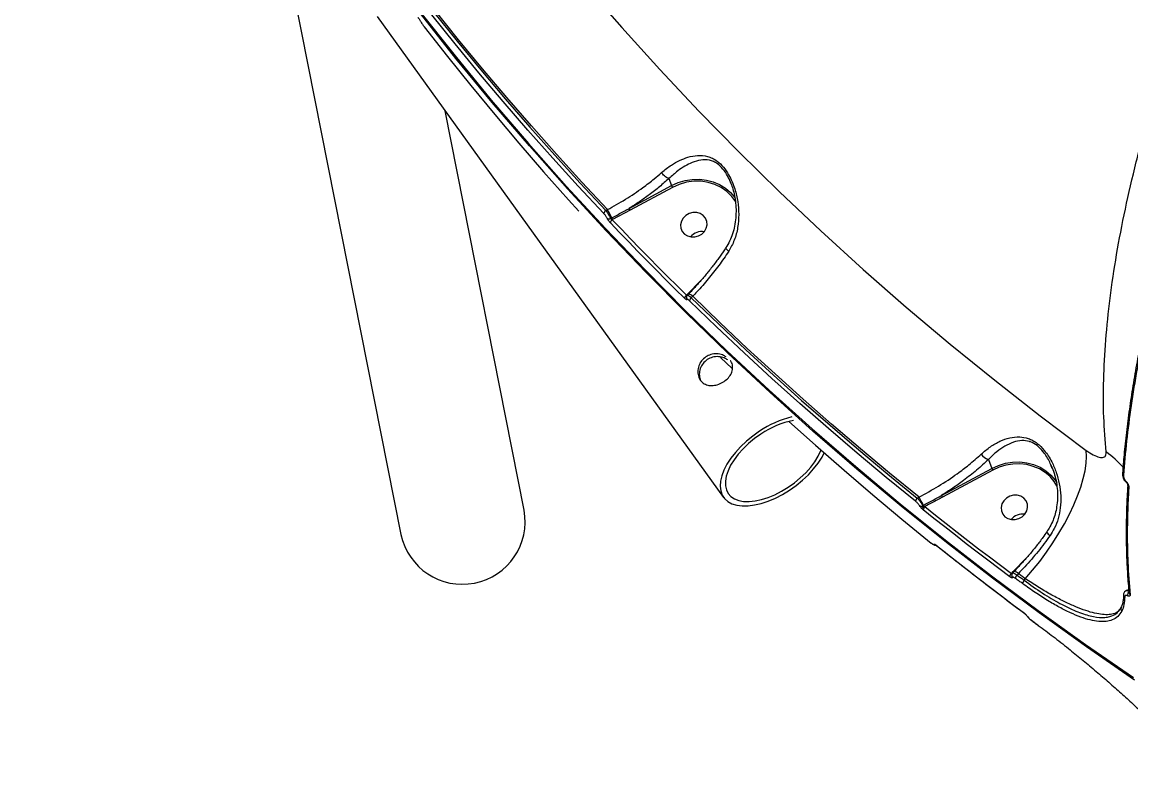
# Model space of a CAD drawing. Header units: millimetres. Extents: x -9609 to 9022, y -7175 to 8108.
# Drawn here: x -4749.7 to -4378.7, y 3383.1 to 3631 of the extents above; entities that cross this region are included whole.
import ezdxf

# ---------------------------------------------------------------- set-up
doc = ezdxf.new("R2010")
doc.units = ezdxf.units.MM
for name, color, linetype in [('DIKOM_ОБЪЕКТ', 7, 'Continuous'), ('DIKOM_РАЗМЕР_ЗОНА', 7, 'Continuous'), ('DIKOM_РАЗМЕР_ОБЪЕКТА', 7, 'Continuous')]:
    doc.layers.add(name, color=color, linetype=linetype)
doc.styles.add('style1', font='arial.ttf', dxfattribs={"width": 0.8})
doc.dimstyles.new('1-50', dxfattribs={"dimtxt": 300, "dimasz": 200, "dimexe": 100, "dimexo": 0, "dimgap": 100, "dimtad": 1, "dimtxsty": 'style1', "dimcen": 200, "dimclrd": 7, "dimclre": 7, "dimclrt": 7, "dimadec": 1, "dimazin": 2, "dimtfac": 1, "dimtmove": 0, "dimatfit": 2, "dimfxl": 0, "dimlwd": 25, "dimlwe": 18, "dimarcsym": 0})

# ---------------------------------------------------------------- blocks, each defined once
blk = doc.blocks.new('*D10')
at = {"layer": 'Defpoints', "color": 0, "transparency": 16777216}
for p in [(-405.54, 6589.16), (-8044.66, -3492.79), (424.09, -3492.79)]:
    blk.add_point(p, dxfattribs=at)
at = {"layer": 'DIKOM_РАЗМЕР_ОБЪЕКТА', "color": 7, "lineweight": 18, "transparency": 16777216}
for p, q in [((-405.54, 6589.16), (-8144.66, 6589.16)), ((424.09, -3492.79), (-8144.66, -3492.79))]:
    blk.add_line(p, q, dxfattribs=at)
at = {"layer": 'DIKOM_РАЗМЕР_ОБЪЕКТА', "color": 7, "lineweight": 25, "transparency": 16777216}
blk.add_line((-8044.66, 6389.16), (-8044.66, -3292.79), dxfattribs=at)
at = {"layer": 'DIKOM_РАЗМЕР_ОБЪЕКТА', "color": 7, "transparency": 16777216}
for points in [[(-8077.99, 6389.16), (-8011.32, 6389.16), (-8044.66, 6589.16)], [(-8077.99, -3292.79), (-8011.32, -3292.79), (-8044.66, -3492.79)]]:
    blk.add_solid(points, dxfattribs=at)
at = {"layer": 'DIKOM_РАЗМЕР_ОБЪЕКТА', "color": 7, "transparency": 16777216, "insert": (-8297.83, 1541.5), "char_height": 300, "attachment_point": 5, "rotation": 90, "style": 'style1'}
blk.add_mtext('10100', dxfattribs=at)
blk = doc.blocks.new('*D13')
at = {"layer": 'Defpoints', "color": 0, "transparency": 16777216}
for p in [(-4933.28, 8107.63), (-9158.98, -4977.79), (-1652.91, -4977.79)]:
    blk.add_point(p, dxfattribs=at)
at = {"layer": 'DIKOM_РАЗМЕР_ЗОНА', "color": 7, "lineweight": 18, "transparency": 16777216}
for p, q in [((-4933.28, 8107.63), (-9258.98, 8107.63)), ((-1652.91, -4977.79), (-9258.98, -4977.79))]:
    blk.add_line(p, q, dxfattribs=at)
at = {"layer": 'DIKOM_РАЗМЕР_ЗОНА', "color": 7, "lineweight": 25, "transparency": 16777216}
blk.add_line((-9158.98, 7907.63), (-9158.98, -4777.79), dxfattribs=at)
at = {"layer": 'DIKOM_РАЗМЕР_ЗОНА', "color": 7, "transparency": 16777216}
for points in [[(-9192.32, 7907.63), (-9125.65, 7907.63), (-9158.98, 8107.63)], [(-9192.32, -4777.79), (-9125.65, -4777.79), (-9158.98, -4977.79)]]:
    blk.add_solid(points, dxfattribs=at)
at = {"layer": 'DIKOM_РАЗМЕР_ЗОНА', "color": 7, "transparency": 16777216, "insert": (-9412.26, 1541.5), "char_height": 300, "attachment_point": 5, "rotation": 90, "style": 'style1'}
blk.add_mtext('13100', dxfattribs=at)

msp = doc.modelspace()

# ---------------------------------------------------------------- linework, layer by layer
at = {"layer": 'DIKOM_ОБЪЕКТ', "color": 7, "linetype": 'Continuous', "lineweight": 15}
for p, q in [((-4665.756, 3675.975), (-4622.945, 3459.536)), ((-4630.917, 3632.933), (-4515.001, 3471.96)), ((-4581.743, 3467.685), (-4608.184, 3601.364)), ((-4546.572, 3568.662), (-4532.398, 3576.312)), ((-4533.293, 3578.69), (-4532.398, 3576.312)), ((-4532.095, 3575.717), (-4546.269, 3568.067)), ((-4554.442, 3567.96), (-4553.849, 3568.28)), ((-4552.771, 3565.311), (-4552.412, 3565.505)), ((-4552.124, 3564.95), (-4552.244, 3564.885)), ((-4546.269, 3568.067), (-4552.124, 3564.95)), ((-4527.059, 3539.961), (-4522.623, 3544.553)), ((-4522.623, 3544.553), (-4522.26, 3544.925)), ((-4527.409, 3539.604), (-4527.059, 3539.961)), ((-4526.739, 3539.98), (-4527.141, 3539.569)), ((-4526.739, 3539.98), (-4526.728, 3539.99)), ((-4525.337, 3539.256), (-4525.79, 3538.792)), ((-4516.006, 3518.809), (-4512.149, 3515.108)), ((-4426.374, 3484.653), (-4425.246, 3481.654)), ((-4442.095, 3472.561), (-4425.246, 3481.654)), ((-4424.943, 3481.06), (-4441.791, 3471.966)), ((-4405.033, 3481.612), (-4405.512, 3482.825)), ((-4379.785, 3475.822), (-4379.787, 3475.801)), ((-4450.202, 3471.73), (-4449.588, 3472.062)), ((-4448.353, 3469.178), (-4448.151, 3469.287)), ((-4406.776, 3460.404), (-4406.781, 3460.394)), ((-4418.086, 3447.124), (-4413.66, 3451.705)), ((-4413.66, 3451.705), (-4413.432, 3451.938)), ((-4418.696, 3446.5), (-4418.086, 3447.124)), ((-4417.766, 3447.142), (-4418.287, 3446.61)), ((-4417.766, 3447.142), (-4417.754, 3447.153)), ((-4416.364, 3446.418), (-4416.816, 3445.956)), ((-4414.435, 3444.196), (-4414.035, 3444.697)), ((-4381.153, 3439.407), (-4381.155, 3439.356)), ((-4379.307, 3439.951), (-4379.307, 3439.95)), ((-4381.864, 3435.455), (-4382.034, 3435.056)), ((-4382.664, 3434.137), (-4382.577, 3434.253)), ((-4412.02, 3430.817), (-4409.636, 3429.056))]:
    msp.add_line(p, q, dxfattribs=at)
at = {"layer": 'DIKOM_ОБЪЕКТ', "color": 7, "linetype": 'Continuous', "lineweight": 15, "flags": 128}
for points in [[(-4555.058, 3566.941), (-4563.659, 3576.167), (-4572.137, 3585.492), (-4580.492, 3594.912), (-4588.724, 3604.428), (-4596.83, 3614.038), (-4604.81, 3623.741), (-4612.662, 3633.536), (-4620.385, 3643.421)], [(-4619.716, 3644.376), (-4611.999, 3634.5), (-4604.153, 3624.713), (-4596.179, 3615.018), (-4588.081, 3605.416), (-4579.856, 3595.908), (-4571.507, 3586.495), (-4563.035, 3577.178), (-4554.442, 3567.96)], [(-4553.849, 3568.28), (-4562.461, 3577.516), (-4570.951, 3586.85), (-4579.316, 3596.281), (-4587.558, 3605.808), (-4595.673, 3615.43), (-4603.662, 3625.145), (-4611.522, 3634.951), (-4619.254, 3644.849)], [(-4561.488, 3643.52), (-4549.024, 3629.212), (-4536.269, 3615.129), (-4523.227, 3601.278), (-4509.902, 3587.661), (-4496.3, 3574.284), (-4482.422, 3561.15), (-4468.275, 3548.264), (-4453.863, 3535.63), (-4439.191, 3523.252), (-4424.262, 3511.134), (-4409.083, 3499.28), (-4393.656, 3487.693)], [(-4616.696, 3634.716), (-4604.849, 3619.732), (-4592.707, 3604.96), (-4580.273, 3590.403), (-4567.551, 3576.067), (-4554.544, 3561.955), (-4541.256, 3548.072), (-4527.693, 3534.422), (-4513.856, 3521.009), (-4499.752, 3507.837), (-4485.384, 3494.911), (-4470.757, 3482.234), (-4455.874, 3469.81), (-4440.74, 3457.642), (-4425.36, 3445.735), (-4409.739, 3434.092), (-4393.882, 3422.716), (-4377.793, 3411.611)], [(-4377.484, 3410.79), (-4393.573, 3421.895), (-4409.431, 3433.271), (-4425.051, 3444.914), (-4440.431, 3456.821), (-4455.565, 3468.988), (-4470.448, 3481.413), (-4485.075, 3494.09), (-4499.443, 3507.016), (-4513.548, 3520.188), (-4527.384, 3533.601), (-4540.947, 3547.251), (-4554.235, 3561.134), (-4567.242, 3575.246), (-4579.964, 3589.582), (-4592.398, 3604.139), (-4604.54, 3618.911), (-4616.387, 3633.895)], [(-4615.135, 3629.462), (-4607.412, 3619.577), (-4599.559, 3609.782), (-4591.58, 3600.079), (-4583.473, 3590.469), (-4575.242, 3580.953), (-4566.887, 3571.532), (-4563.476, 3567.753)], [(-4532.398, 3576.312), (-4530.184, 3577.309), (-4527.857, 3578.005), (-4525.468, 3578.384), (-4523.07, 3578.438), (-4520.713, 3578.166), (-4518.45, 3577.573), (-4516.329, 3576.674), (-4514.397, 3575.486), (-4512.695, 3574.037), (-4511.259, 3572.357), (-4511.2, 3572.275)], [(-4510.931, 3570.863), (-4510.949, 3570.892), (-4512.26, 3572.721), (-4513.877, 3574.32), (-4515.762, 3575.651), (-4517.867, 3576.68), (-4520.145, 3577.384), (-4522.537, 3577.746), (-4524.987, 3577.756), (-4527.436, 3577.414), (-4529.824, 3576.729), (-4532.095, 3575.717)], [(-4552.244, 3564.885), (-4549.191, 3561.682), (-4546.123, 3558.491), (-4543.041, 3555.312), (-4539.944, 3552.145), (-4536.832, 3548.991), (-4533.705, 3545.849), (-4530.565, 3542.72), (-4527.409, 3539.604)], [(-4527.592, 3566.31), (-4528.488, 3565.43), (-4529.097, 3564.368), (-4529.369, 3563.212), (-4529.281, 3562.055), (-4528.84, 3560.991), (-4528.084, 3560.105), (-4527.072, 3559.47), (-4525.888, 3559.137), (-4524.626, 3559.133), (-4523.388, 3559.459), (-4522.276, 3560.087), (-4521.38, 3560.968), (-4520.771, 3562.029), (-4520.499, 3563.185), (-4520.588, 3564.342), (-4521.028, 3565.407), (-4521.784, 3566.292), (-4522.796, 3566.927), (-4523.98, 3567.26), (-4525.243, 3567.264), (-4526.48, 3566.939), (-4527.592, 3566.31)], [(-4528.002, 3538.56), (-4531.16, 3541.679), (-4534.304, 3544.811), (-4537.433, 3547.955), (-4540.547, 3551.112), (-4543.647, 3554.281), (-4546.731, 3557.463), (-4549.802, 3560.656), (-4552.858, 3563.863)], [(-4449.588, 3472.062), (-4459.443, 3480.084), (-4469.191, 3488.215), (-4478.829, 3496.456), (-4488.356, 3504.805), (-4497.771, 3513.26), (-4507.075, 3521.821), (-4516.264, 3530.487), (-4525.337, 3539.256)], [(-4450.732, 3470.632), (-4460.573, 3478.646), (-4470.308, 3486.769), (-4479.932, 3495.001), (-4489.448, 3503.34), (-4498.851, 3511.786), (-4508.143, 3520.337), (-4517.32, 3528.992), (-4526.383, 3537.75)], [(-4525.79, 3538.792), (-4516.735, 3530.041), (-4507.566, 3521.394), (-4498.282, 3512.85), (-4488.886, 3504.411), (-4479.379, 3496.079), (-4469.761, 3487.854), (-4460.036, 3479.737), (-4450.202, 3471.73)], [(-4493.118, 3497.388), (-4484.197, 3489.381), (-4474.682, 3481.042), (-4465.057, 3472.81), (-4455.323, 3464.687), (-4445.482, 3456.673)], [(-4502.975, 3494.082), (-4505.216, 3492.495), (-4507.333, 3490.766), (-4509.29, 3488.925), (-4511.053, 3487.004), (-4512.592, 3485.035), (-4513.881, 3483.053), (-4514.897, 3481.091), (-4515.623, 3479.182), (-4516.047, 3477.36), (-4516.161, 3475.656), (-4515.965, 3474.098), (-4515.459, 3472.714), (-4514.655, 3471.527), (-4513.565, 3470.557), (-4512.208, 3469.821), (-4510.607, 3469.332), (-4508.789, 3469.098), (-4506.787, 3469.122), (-4504.633, 3469.405), (-4502.365, 3469.942), (-4500.022, 3470.724), (-4497.644, 3471.736), (-4495.27, 3472.962), (-4492.943, 3474.382), (-4490.702, 3475.969), (-4488.585, 3477.698), (-4486.628, 3479.539), (-4484.864, 3481.46), (-4483.326, 3483.429), (-4482.038, 3485.411), (-4481.286, 3486.809)], [(-4502.497, 3493.144), (-4504.611, 3491.642), (-4506.601, 3490.002), (-4508.43, 3488.255), (-4510.063, 3486.432), (-4511.472, 3484.569), (-4512.629, 3482.699), (-4513.512, 3480.858), (-4514.105, 3479.079), (-4514.399, 3477.397), (-4514.385, 3475.842), (-4514.066, 3474.443), (-4513.446, 3473.227), (-4512.538, 3472.216), (-4511.358, 3471.428), (-4509.93, 3470.879), (-4508.278, 3470.579), (-4506.434, 3470.533), (-4504.431, 3470.742), (-4502.308, 3471.203), (-4500.105, 3471.906), (-4497.861, 3472.839), (-4495.619, 3473.984), (-4493.421, 3475.32), (-4491.307, 3476.822), (-4489.317, 3478.462), (-4487.488, 3480.209), (-4485.854, 3482.032), (-4484.446, 3483.895), (-4483.29, 3485.765), (-4482.406, 3487.606), (-4482.35, 3487.746)], [(-4414.035, 3444.697), (-4411.588, 3447.552), (-4409.221, 3450.529), (-4406.954, 3453.603), (-4404.807, 3456.745), (-4402.8, 3459.926), (-4400.953, 3463.118), (-4399.28, 3466.292), (-4397.799, 3469.418), (-4396.521, 3472.468), (-4395.46, 3475.414), (-4394.624, 3478.229), (-4394.021, 3480.888), (-4393.657, 3483.367), (-4393.535, 3485.642), (-4393.656, 3487.693)], [(-4425.246, 3481.654), (-4423.028, 3482.667), (-4420.694, 3483.376), (-4418.296, 3483.766), (-4415.887, 3483.829), (-4413.519, 3483.563), (-4411.244, 3482.973), (-4409.112, 3482.074), (-4407.17, 3480.884), (-4405.459, 3479.429), (-4404.018, 3477.742), (-4403.506, 3476.982)], [(-4403.441, 3475.805), (-4404.357, 3477.266), (-4405.755, 3478.902), (-4407.414, 3480.313), (-4409.298, 3481.467), (-4411.365, 3482.339), (-4413.571, 3482.91), (-4415.867, 3483.169), (-4418.203, 3483.108), (-4420.528, 3482.729), (-4422.791, 3482.042), (-4424.943, 3481.06)], [(-4381.553, 3480.022), (-4381.553, 3480.029), (-4381.548, 3480.072)], [(-4380.332, 3477.306), (-4380.346, 3477.265), (-4380.355, 3477.228), (-4380.36, 3477.196), (-4380.36, 3477.169), (-4380.355, 3477.147), (-4380.346, 3477.131), (-4380.331, 3477.12), (-4380.313, 3477.115)], [(-4420.353, 3471.699), (-4421.25, 3470.818), (-4421.859, 3469.757), (-4422.13, 3468.601), (-4422.042, 3467.444), (-4421.602, 3466.38), (-4420.846, 3465.494), (-4419.834, 3464.859), (-4418.649, 3464.526), (-4417.387, 3464.522), (-4416.15, 3464.848), (-4415.038, 3465.476), (-4414.141, 3466.357), (-4413.532, 3467.418), (-4413.261, 3468.574), (-4413.349, 3469.731), (-4413.789, 3470.796), (-4414.545, 3471.681), (-4415.557, 3472.316), (-4416.742, 3472.649), (-4418.004, 3472.653), (-4419.241, 3472.327), (-4420.353, 3471.699)], [(-4447.647, 3468.848), (-4444.076, 3466.004), (-4440.49, 3463.174), (-4436.892, 3460.359), (-4433.279, 3457.558), (-4429.653, 3454.772), (-4426.014, 3452), (-4422.362, 3449.243), (-4418.696, 3446.5)], [(-4419.199, 3445.379), (-4422.868, 3448.124), (-4426.523, 3450.884), (-4430.166, 3453.658), (-4433.795, 3456.446), (-4437.41, 3459.25), (-4441.012, 3462.067), (-4444.6, 3464.9), (-4448.175, 3467.746)], [(-4444.052, 3456.069), (-4444.114, 3456.112), (-4444.207, 3456.205)], [(-4443.696, 3455.84), (-4440.121, 3452.993), (-4436.534, 3450.161), (-4432.932, 3447.343), (-4429.316, 3444.54), (-4425.688, 3441.752), (-4422.045, 3438.977), (-4418.39, 3436.218), (-4414.721, 3433.473)], [(-4443.65, 3455.779), (-4443.65, 3455.78), (-4443.696, 3455.84)], [(-4414.035, 3444.697), (-4414.326, 3444.912), (-4414.617, 3445.127), (-4414.909, 3445.342), (-4415.2, 3445.557), (-4415.491, 3445.772), (-4415.782, 3445.987), (-4416.073, 3446.203), (-4416.364, 3446.418)], [(-4414.935, 3443.075), (-4415.233, 3443.295), (-4415.531, 3443.515), (-4415.829, 3443.735), (-4416.127, 3443.955), (-4416.425, 3444.175), (-4416.723, 3444.395), (-4417.021, 3444.616), (-4417.319, 3444.836)], [(-4416.816, 3445.956), (-4416.519, 3445.735), (-4416.221, 3445.515), (-4415.924, 3445.295), (-4415.626, 3445.075), (-4415.329, 3444.855), (-4415.031, 3444.636), (-4414.733, 3444.416), (-4414.435, 3444.196)], [(-4414.672, 3433.411), (-4414.675, 3433.413), (-4414.721, 3433.473)], [(-4413.597, 3432.381), (-4413.524, 3432.284), (-4413.397, 3432.173)], [(-4412.069, 3430.877), (-4411.771, 3430.657), (-4411.473, 3430.436), (-4411.175, 3430.216), (-4410.877, 3429.996), (-4410.579, 3429.776), (-4410.281, 3429.556), (-4409.983, 3429.336), (-4409.684, 3429.116)], [(-4412.02, 3430.817), (-4412.022, 3430.819), (-4412.069, 3430.877)], [(-4409.636, 3429.056), (-4409.639, 3429.058), (-4409.684, 3429.116)]]:
    msp.add_lwpolyline(points, dxfattribs=at)
at = {"layer": 'DIKOM_ОБЪЕКТ', "color": 7, "linetype": 'Continuous', "lineweight": 15}
for centre, radius, start, end in [((-4527.535, 3578.418), 5.3, 203.41525, 210.63475), ((-4541.704, 3570.77), 5.304, 203.4193, 210.63303), ((-4553.731, 3566.835), 1.331, 122.2667, 175.39939), ((-4553.303, 3566.19), 1.027, 230.23305, 301.18807), ((-4579.271, 3553.353), 29.479, 24.34334, 30.4197), ((-4551.529, 3563.761), 1.332, 122.46633, 175.64545), ((-4547.03, 3567.946), 5.91, 204.39624, 210.46093), ((-4522.248, 3556.057), 4.898, 80.53735, 140.68678), ((-4522.246, 3556.052), 4.902, 80.56765, 140.65648), ((-4526.634, 3538.473), 1.371, 124.41395, 176.36444), ((-4526.389, 3540.731), 1.021, 228.97199, 241.26415), ((-4527.003, 3537.785), 2.223, 41.45267, 82.88377), ((-4526.532, 3538.785), 0.915, 183.15926, 223.66253), ((-4525.006, 3537.657), 1.38, 124.65147, 176.15691), ((-4484.17, 3466.273), 33.571, 103.81965, 124.0669), ((-4485.91, 3468.796), 29.461, 101.08292, 124.26386), ((-4407.502, 3458.465), 35.271, 41.92436, 54.42099), ((-4425.266, 3488.721), 4.217, 213.22383, 254.75954), ((-4420.396, 3483.757), 5.287, 203.44137, 210.68153), ((-4380.816, 3480.005), 0.738, 178.69548, 239.57442), ((-4437.3, 3474.632), 5.223, 203.36444, 210.69021), ((-4379.039, 3475.79), 0.748, 179.1096, 239.26853), ((-4449.227, 3470.583), 1.506, 130.36625, 178.12711), ((-4475.238, 3457.017), 29.736, 24.36988, 30.39367), ((-4448.896, 3470.074), 1.048, 237.72059, 301.27045), ((-4452.818, 3473.57), 6.695, 307.50915, 316.26564), ((-4446.672, 3467.705), 1.503, 130.44522, 178.41709), ((-4443.602, 3471.321), 4.983, 204.0879, 208.51889), ((-4602.395, 3463.868), 21.002, 191.90605, 10.47038), ((-4415.01, 3461.448), 4.897, 80.52728, 140.69685), ((-4415.008, 3461.443), 4.901, 80.55746, 140.66667), ((-4404.598, 3461.207), 2.33, 200.41635, 240.76964), ((-4443.946, 3457.016), 0.998, 229.68694, 263.62345), ((-4417.644, 3445.355), 1.555, 132.56097, 179.08951), ((-4417.36, 3447.974), 1.118, 229.51018, 240.72596), ((-4418.038, 3444.935), 2.236, 41.54651, 82.71135), ((-4417.682, 3445.824), 0.922, 180.80837, 231.12195), ((-4415.755, 3444.807), 1.564, 132.75416, 178.92971), ((-4413.366, 3443.047), 1.569, 132.92178, 178.97922), ((-4380.315, 3439.373), 0.84, 181.15149, 235.74833), ((-4378.357, 3439.215), 1.494, 130.85156, 188.87288), ((-4378.518, 3440.032), 0.792, 185.64502, 237.67299), ((-4381.157, 3434.589), 0.934, 142.36841, 231.46345)]:
    msp.add_arc(centre, radius, start, end, dxfattribs=at)
for points, knots in [([(-4386.98, 3487.152), (-4387.297, 3490.993), (-4387.932, 3498.686), (-4387.927, 3511.255), (-4387.231, 3524.527), (-4385.78, 3538.515), (-4383.599, 3553.134), (-4380.681, 3568.351), (-4377.02, 3584.149), (-4372.635, 3600.492), (-4367.549, 3617.325), (-4361.784, 3634.567), (-4355.369, 3652.14), (-4348.315, 3669.995), (-4340.622, 3688.11), (-4332.315, 3706.448), (-4323.427, 3724.948), (-4314.002, 3743.523), (-4304.084, 3762.087), (-4293.692, 3780.594), (-4282.836, 3799.009), (-4271.543, 3817.306), (-4259.857, 3835.419), (-4247.835, 3853.266), (-4235.531, 3870.763), (-4222.974, 3887.867), (-4210.178, 3904.542), (-4197.17, 3920.768), (-4184.003, 3936.486), (-4170.738, 3951.624), (-4157.438, 3966.118), (-4145.132, 3978.875), (-4133.843, 3990.083), (-4127.008, 3996.521), (-4123.59, 3999.741)], [0, 0, 0, 0, 0.0315567, 0.0632127, 0.0949196, 0.1266265, 0.1582827, 0.1898395, 0.2213972, 0.2530543, 0.284762, 0.31647, 0.3481271, 0.3796851, 0.4112651, 0.4429443, 0.4746742, 0.5064041, 0.5380835, 0.5696639, 0.6012951, 0.6330252, 0.6648064, 0.6965874, 0.7283184, 0.75995, 0.7916592, 0.8234675, 0.8553267, 0.8871861, 0.918995, 0.9507048, 0.9753524, 1, 1, 1, 1]), ([(-4617.261, 3632.597), (-4617.239, 3632.568), (-4617.123, 3632.415), (-4616.899, 3632.11), (-4616.613, 3631.694), (-4616.361, 3631.308), (-4616.254, 3631.121), (-4616.201, 3631.027)], [0, 0, 0, 0, 0.0557279, 0.2968635, 0.5325846, 0.7662672, 1, 1, 1, 1]), ([(-4616.201, 3631.027), (-4616.147, 3630.934), (-4616.039, 3630.746), (-4615.787, 3630.36), (-4615.499, 3629.946), (-4615.274, 3629.642), (-4615.157, 3629.49), (-4615.135, 3629.462)], [0, 0, 0, 0, 0.2340502, 0.4678983, 0.7038267, 0.9447686, 1, 1, 1, 1]), ([(-4535.746, 3580.691), (-4534.646, 3581.583), (-4532.642, 3583.207), (-4529.692, 3584.815), (-4526.761, 3585.954), (-4523.684, 3586.55), (-4520.941, 3586.322), (-4518.75, 3585.515), (-4516.93, 3584.42), (-4515.003, 3582.576), (-4513.336, 3580.125), (-4512.106, 3577.621), (-4511.009, 3574.63), (-4510.164, 3570.968), (-4509.82, 3566.633), (-4510.172, 3562.28), (-4511.22, 3558.049), (-4512.613, 3555.543), (-4513.291, 3554.323)], [0, 0, 0, 0, 0.0785462, 0.1430608, 0.2076055, 0.287211, 0.366547, 0.4057478, 0.4448539, 0.4974448, 0.5496881, 0.5922683, 0.6349358, 0.7072956, 0.7797279, 0.8544829, 0.9291407, 1, 1, 1, 1]), ([(-4512.701, 3577.505), (-4513.009, 3578.204), (-4513.689, 3579.753), (-4515.154, 3581.955), (-4516.834, 3583.554), (-4518.384, 3584.422), (-4519.312, 3584.708), (-4520.758, 3584.995), (-4522.689, 3584.958), (-4525.359, 3584.167), (-4527.907, 3582.878), (-4530.567, 3581.217), (-4532.182, 3579.528), (-4533.295, 3578.692), (-4533.296, 3578.692)], [0, 0, 0, 0, 0.0689114, 0.1526236, 0.2357382, 0.2965018, 0.3600012, 0.363261, 0.4968302, 0.6359398, 0.7481916, 0.8623844, 0.9999214, 1, 1, 1, 1]), ([(-4553.849, 3568.28), (-4551.82, 3569.398), (-4547.704, 3571.668), (-4542.483, 3575.221), (-4538.514, 3578.274), (-4536.548, 3579.991), (-4535.746, 3580.691)], [0, 0, 0, 0, 0.307265, 0.6233167, 0.8463568, 1, 1, 1, 1]), ([(-4533.296, 3578.692), (-4533.473, 3578.744), (-4533.827, 3578.849), (-4534.46, 3579.267), (-4535.078, 3579.824), (-4535.47, 3580.294), (-4535.675, 3580.584), (-4535.721, 3580.654), (-4535.746, 3580.691)], [0, 0, 0, 0, 0.2316646, 0.4633241, 0.6948801, 0.9265042, 0.9610624, 1, 1, 1, 1]), ([(-4533.293, 3578.69), (-4534.324, 3577.772), (-4536.397, 3575.928), (-4539.719, 3573.334), (-4543.109, 3570.889), (-4545.414, 3569.407), (-4546.572, 3568.662)], [0, 0, 0, 0, 0.2595282, 0.5218416, 0.7598614, 1, 1, 1, 1]), ([(-4533.296, 3578.692), (-4533.295, 3578.692), (-4533.294, 3578.691), (-4533.293, 3578.69), (-4533.293, 3578.69)], [0, 0, 0, 0, 0.6087171, 1, 1, 1, 1]), ([(-4512.695, 3577.509), (-4512.469, 3576.916), (-4511.979, 3575.628), (-4511.428, 3573.499), (-4510.995, 3571.043), (-4510.787, 3568.352), (-4510.867, 3565.547), (-4511.242, 3562.796), (-4511.949, 3560.177), (-4512.911, 3557.743), (-4513.791, 3556.274), (-4514.22, 3555.556)], [0, 0, 0, 0, 0.0810447, 0.1759353, 0.2838997, 0.4059335, 0.5303833, 0.6548077, 0.7738012, 0.8894129, 1, 1, 1, 1]), ([(-4512.481, 3576.903), (-4512.533, 3577.076), (-4512.593, 3577.28), (-4512.687, 3577.476), (-4512.701, 3577.505)], [0, 0, 0, 0, 0.84803652, 1, 1, 1, 1]), ([(-4552.412, 3565.505), (-4552.12, 3565.663), (-4550.656, 3566.453), (-4548.702, 3567.493), (-4547.053, 3568.398), (-4546.572, 3568.662)], [0, 0, 0, 0, 0.1503907, 0.7521658, 1, 1, 1, 1]), ([(-4553.96, 3565.401), (-4554.007, 3565.499), (-4554.102, 3565.696), (-4554.355, 3566.082), (-4554.656, 3566.486), (-4554.902, 3566.774), (-4555.033, 3566.915), (-4555.058, 3566.941)], [0, 0, 0, 0, 0.2341094, 0.4680889, 0.7038991, 0.9449406, 1, 1, 1, 1]), ([(-4554.442, 3567.96), (-4554.406, 3567.914), (-4554.211, 3567.665), (-4553.846, 3567.16), (-4553.389, 3566.464), (-4553.001, 3565.805), (-4552.848, 3565.476), (-4552.771, 3565.311)], [0, 0, 0, 0, 0.05479592, 0.29446262, 0.53013584, 0.76468762, 1, 1, 1, 1]), ([(-4552.858, 3563.863), (-4552.882, 3563.889), (-4553.014, 3564.03), (-4553.261, 3564.318), (-4553.566, 3564.72), (-4553.818, 3565.106), (-4553.913, 3565.302), (-4553.96, 3565.401)], [0, 0, 0, 0, 0.0556451, 0.2966525, 0.5327743, 0.7662434, 1, 1, 1, 1]), ([(-4552.771, 3565.311), (-4552.753, 3565.279), (-4552.716, 3565.215), (-4552.598, 3565.102), (-4552.45, 3564.994), (-4552.326, 3564.924), (-4552.257, 3564.892), (-4552.244, 3564.885)], [0, 0, 0, 0, 0.2182872, 0.4435966, 0.6837894, 0.9401136, 1, 1, 1, 1]), ([(-4514.198, 3555.548), (-4514.353, 3555.308), (-4515.127, 3554.108), (-4516.665, 3551.949), (-4518.803, 3549.093), (-4521.073, 3546.272), (-4523.442, 3543.527), (-4525.345, 3541.432), (-4526.465, 3540.302), (-4526.752, 3540.013)], [0, 0, 0, 0, 0.0440936, 0.2202926, 0.3981873, 0.5774125, 0.7575218, 0.9379405, 1, 1, 1, 1]), ([(-4513.291, 3554.323), (-4514.373, 3552.726), (-4516.498, 3549.592), (-4520.101, 3545.029), (-4523.075, 3541.621), (-4524.862, 3539.753), (-4525.337, 3539.256)], [0, 0, 0, 0, 0.30288495, 0.5944508, 0.8920262, 1, 1, 1, 1]), ([(-4514.158, 3555.522), (-4514.178, 3555.477), (-4514.227, 3555.37), (-4514.024, 3555.035), (-4513.697, 3554.683), (-4513.425, 3554.437), (-4513.322, 3554.35), (-4513.291, 3554.323)], [0, 0, 0, 0, 0.2242482, 0.5302407, 0.8363194, 0.949456, 1, 1, 1, 1]), ([(-4527.126, 3539.553), (-4527.186, 3539.495), (-4527.333, 3539.354), (-4527.428, 3539.059), (-4527.462, 3538.834), (-4527.446, 3538.738), (-4527.445, 3538.735)], [0, 0, 0, 0, 0.2655407, 0.6417414, 0.9859732, 1, 1, 1, 1]), ([(-4527.409, 3539.604), (-4527.379, 3539.563), (-4527.32, 3539.483), (-4527.246, 3539.413), (-4527.201, 3539.386), (-4527.192, 3539.402), (-4527.189, 3539.407)], [0, 0, 0, 0, 0.2937871, 0.5851284, 0.872037, 1, 1, 1, 1]), ([(-4527.116, 3539.544), (-4527.104, 3539.569), (-4527.064, 3539.647), (-4526.793, 3539.552), (-4526.354, 3539.281), (-4525.978, 3538.955), (-4525.79, 3538.792)], [0, 0, 0, 0, 0.1299392, 0.4196193, 0.7098945, 1, 1, 1, 1]), ([(-4527.194, 3538.153), (-4527.194, 3538.144), (-4527.193, 3538.084), (-4527.242, 3538.026), (-4527.416, 3538.079), (-4527.677, 3538.256), (-4527.894, 3538.459), (-4528.002, 3538.56)], [0, 0, 0, 0, 0.0385292, 0.2780164, 0.518309, 0.7591655, 1, 1, 1, 1]), ([(-4526.383, 3537.75), (-4526.491, 3537.851), (-4526.709, 3538.053), (-4526.971, 3538.228), (-4527.146, 3538.28), (-4527.196, 3538.222), (-4527.194, 3538.161), (-4527.194, 3538.153)], [0, 0, 0, 0, 0.2407237, 0.4814566, 0.7216224, 0.9611739, 1, 1, 1, 1]), ([(-4374.513, 3528.26), (-4374.709, 3527.342), (-4375.5, 3523.641), (-4376.689, 3517.308), (-4378.079, 3509.268), (-4379.262, 3501.395), (-4380.248, 3493.692), (-4381.013, 3486.565), (-4381.354, 3482.097), (-4381.509, 3480.067)], [0, 0, 0, 0, 0.0534203, 0.2155103, 0.3777313, 0.5400469, 0.7024223, 0.8648186, 1, 1, 1, 1]), ([(-4374.202, 3527.547), (-4375.047, 3523.322), (-4376.738, 3514.872), (-4378.688, 3502.65), (-4380.242, 3490.746), (-4380.874, 3483.162), (-4381.19, 3479.369)], [0, 0, 0, 0, 0.249097, 0.4981937, 0.7490979, 1, 1, 1, 1]), ([(-4520.919, 3519.002), (-4521.433, 3518.587), (-4522.46, 3517.758), (-4523.376, 3515.983), (-4523.714, 3514.063), (-4523.402, 3512.2), (-4522.497, 3510.693), (-4521.143, 3509.711), (-4519.465, 3509.295), (-4517.576, 3509.459), (-4515.674, 3510.171), (-4514, 3511.308), (-4512.737, 3512.717), (-4511.974, 3514.309), (-4511.902, 3515.945), (-4512.213, 3517.148), (-4512.692, 3517.643), (-4512.756, 3517.708)], [0, 0, 0, 0, 0.0696644, 0.1392514, 0.210484, 0.2831261, 0.3538863, 0.4223803, 0.4917539, 0.5637333, 0.6360996, 0.7060816, 0.7746578, 0.8447577, 0.9171278, 0.9890803, 1, 1, 1, 1]), ([(-4520.441, 3518.064), (-4520.953, 3517.65), (-4521.976, 3516.823), (-4522.873, 3515.052), (-4523.241, 3513.171), (-4522.966, 3512.024), (-4522.835, 3511.475)], [0, 0, 0, 0, 0.25201338, 0.5036987, 0.76256592, 1, 1, 1, 1]), ([(-4514.154, 3518.99), (-4514.536, 3519.224), (-4515.452, 3519.786), (-4517.277, 3520.091), (-4519.255, 3519.899), (-4520.391, 3519.286), (-4520.919, 3519.002)], [0, 0, 0, 0, 0.19732373, 0.4726503, 0.75486169, 1, 1, 1, 1]), ([(-4513.597, 3517.974), (-4513.967, 3518.21), (-4514.863, 3518.783), (-4516.671, 3519.13), (-4518.697, 3518.988), (-4519.876, 3518.363), (-4520.441, 3518.064)], [0, 0, 0, 0, 0.1906786, 0.4617754, 0.7418975, 1, 1, 1, 1]), ([(-4428.793, 3486.411), (-4427.77, 3487.284), (-4425.722, 3489.03), (-4422.515, 3490.825), (-4419.286, 3492.011), (-4416.137, 3492.363), (-4413.52, 3491.912), (-4411.529, 3491.02), (-4409.676, 3489.813), (-4407.876, 3488.031), (-4406.312, 3485.869), (-4404.895, 3483.399), (-4403.589, 3480.28), (-4402.58, 3476.456), (-4402.1, 3472.469), (-4402.224, 3468.547), (-4402.958, 3464.861), (-4404.109, 3461.734), (-4405.245, 3459.946), (-4405.736, 3459.173)], [0, 0, 0, 0, 0.07591203, 0.15191039, 0.22863525, 0.30519156, 0.36886139, 0.40161851, 0.43433257, 0.49046234, 0.52823868, 0.56608673, 0.63087784, 0.69577256, 0.76452163, 0.83322928, 0.89368006, 0.95406033, 1, 1, 1, 1]), ([(-4405.512, 3482.825), (-4405.621, 3483.117), (-4405.965, 3484.035), (-4406.819, 3485.516), (-4408.153, 3487.488), (-4410.033, 3489.4), (-4411.684, 3490.305), (-4413.396, 3490.879), (-4415.377, 3491.077), (-4418.069, 3490.493), (-4420.857, 3489.168), (-4423.649, 3487.276), (-4425.458, 3485.535), (-4426.374, 3484.653)], [0, 0, 0, 0, 0.029213, 0.0919678, 0.1562194, 0.2469926, 0.3366579, 0.3528561, 0.4598882, 0.5920485, 0.728617, 0.862606, 1, 1, 1, 1]), ([(-4393.656, 3487.693), (-4392.862, 3487.154), (-4391.285, 3486.083), (-4389.241, 3485.295), (-4387.742, 3485.267), (-4386.981, 3485.949), (-4386.98, 3486.798), (-4386.98, 3487.152)], [0, 0, 0, 0, 0.21801571, 0.43323163, 0.64378887, 0.8514388, 1, 1, 1, 1]), ([(-4449.588, 3472.062), (-4447.402, 3473.249), (-4442.968, 3475.658), (-4437.433, 3479.369), (-4432.648, 3482.979), (-4430.147, 3485.206), (-4428.793, 3486.411)], [0, 0, 0, 0, 0.2848556, 0.5777501, 0.771571, 1, 1, 1, 1]), ([(-4426.374, 3484.653), (-4427.662, 3483.459), (-4430.259, 3481.053), (-4434.335, 3477.843), (-4438.296, 3474.993), (-4440.825, 3473.374), (-4442.095, 3472.561)], [0, 0, 0, 0, 0.2794535, 0.5634183, 0.7807058, 1, 1, 1, 1]), ([(-4405.473, 3482.845), (-4405.321, 3482.515), (-4404.815, 3481.42), (-4404.174, 3479.451), (-4403.584, 3476.927), (-4403.263, 3474.272), (-4403.224, 3471.532), (-4403.488, 3468.897), (-4403.98, 3466.455), (-4404.736, 3464.222), (-4405.679, 3462.211), (-4406.508, 3461.008), (-4406.882, 3460.466)], [0, 0, 0, 0, 0.0455194, 0.1510977, 0.2611971, 0.376082, 0.4946655, 0.6149248, 0.7179359, 0.8143618, 0.9164675, 1, 1, 1, 1]), ([(-4381.541, 3480.021), (-4381.549, 3479.938), (-4381.59, 3479.55), (-4381.467, 3478.89), (-4381.141, 3478.095), (-4380.761, 3477.501), (-4380.447, 3477.243), (-4380.329, 3477.146)], [0, 0, 0, 0, 0.08938999, 0.42115808, 0.65986601, 0.87250248, 1, 1, 1, 1]), ([(-4381.19, 3479.369), (-4381.181, 3479.091), (-4381.169, 3478.677), (-4380.921, 3478.055), (-4380.679, 3477.662), (-4380.467, 3477.423), (-4380.355, 3477.326), (-4380.332, 3477.306)], [0, 0, 0, 0, 0.4456293, 0.6623595, 0.8365174, 0.965727, 1, 1, 1, 1]), ([(-4380.427, 3477.186), (-4380.42, 3477.183), (-4380.407, 3477.175), (-4380.366, 3477.147), (-4380.313, 3477.104), (-4380.244, 3477.035), (-4380.159, 3476.934), (-4380.048, 3476.771), (-4379.917, 3476.515), (-4379.8, 3476.153), (-4379.779, 3475.898), (-4379.787, 3475.807), (-4379.788, 3475.802)], [0, 0, 0, 0, 0.026817, 0.0533909, 0.0873669, 0.1247145, 0.1771145, 0.2582999, 0.3974183, 0.6243596, 0.9771628, 1, 1, 1, 1]), ([(-4380.332, 3477.306), (-4380.307, 3477.284), (-4380.19, 3477.183), (-4379.97, 3476.933), (-4379.714, 3476.518), (-4379.451, 3475.865), (-4379.433, 3475.433), (-4379.421, 3475.146)], [0, 0, 0, 0, 0.0349192, 0.1620883, 0.3362854, 0.5591871, 1, 1, 1, 1]), ([(-4379.765, 3475.82), (-4379.807, 3475.231), (-4380.021, 3472.218), (-4380.21, 3466.971), (-4380.321, 3460.103), (-4380.222, 3453.463), (-4379.909, 3447.052), (-4379.594, 3442.554), (-4379.323, 3440.254), (-4379.288, 3439.953)], [0, 0, 0, 0, 0.0452019, 0.2314025, 0.4171899, 0.6023532, 0.7870713, 0.9721568, 1, 1, 1, 1]), ([(-4448.151, 3469.287), (-4446.389, 3470.229), (-4444.366, 3471.311), (-4442.355, 3472.418), (-4442.095, 3472.561)], [0, 0, 0, 0, 0.8707539, 1, 1, 1, 1]), ([(-4379.421, 3475.146), (-4379.447, 3474.732), (-4379.573, 3472.663), (-4379.826, 3467.346), (-4379.979, 3459.401), (-4379.794, 3449.43), (-4379.247, 3442.964), (-4378.941, 3439.362)], [0, 0, 0, 0, 0.0321659, 0.1608342, 0.4183963, 0.6759565, 1, 1, 1, 1]), ([(-4449.456, 3469.188), (-4449.507, 3469.281), (-4449.609, 3469.468), (-4449.889, 3469.823), (-4450.231, 3470.191), (-4450.526, 3470.464), (-4450.692, 3470.6), (-4450.732, 3470.632)], [0, 0, 0, 0, 0.2249939, 0.449601, 0.6802586, 0.9238044, 1, 1, 1, 1]), ([(-4450.202, 3471.73), (-4450.147, 3471.671), (-4449.914, 3471.419), (-4449.494, 3470.923), (-4449.002, 3470.269), (-4448.591, 3469.65), (-4448.432, 3469.336), (-4448.353, 3469.178)], [0, 0, 0, 0, 0.07482046, 0.31515568, 0.54513703, 0.77147842, 1, 1, 1, 1]), ([(-4448.741, 3468.259), (-4448.835, 3468.358), (-4449.04, 3468.574), (-4449.303, 3468.908), (-4449.405, 3469.094), (-4449.456, 3469.188)], [0, 0, 0, 0, 0.2986317, 0.6489937, 1, 1, 1, 1]), ([(-4448.353, 3469.178), (-4448.335, 3469.155), (-4448.314, 3469.126), (-4448.242, 3469.067), (-4448.14, 3469.006), (-4448.032, 3468.963), (-4447.98, 3468.942)], [0, 0, 0, 0, 0.2618905, 0.3211552, 0.6719504, 1, 1, 1, 1]), ([(-4447.98, 3468.942), (-4447.902, 3468.915), (-4447.791, 3468.878), (-4447.68, 3468.855), (-4447.647, 3468.848)], [0, 0, 0, 0, 0.704959, 1, 1, 1, 1]), ([(-4441.791, 3471.966), (-4442.053, 3471.826), (-4444.001, 3470.78), (-4445.956, 3469.744), (-4447.647, 3468.848)], [0, 0, 0, 0, 0.1343592, 1, 1, 1, 1]), ([(-4448.175, 3467.746), (-4448.229, 3467.791), (-4448.418, 3467.945), (-4448.607, 3468.128), (-4448.741, 3468.259)], [0, 0, 0, 0, 0.2877588, 1, 1, 1, 1]), ([(-4406.818, 3460.418), (-4407.258, 3459.79), (-4408.379, 3458.192), (-4410.325, 3455.66), (-4412.618, 3452.837), (-4415.014, 3450.105), (-4416.743, 3448.211), (-4417.68, 3447.278), (-4417.78, 3447.178)], [0, 0, 0, 0, 0.1349949, 0.3436302, 0.5536697, 0.7643774, 0.974829, 1, 1, 1, 1]), ([(-4405.736, 3459.173), (-4407.037, 3457.397), (-4409.679, 3453.792), (-4413.349, 3449.548), (-4415.636, 3447.174), (-4416.364, 3446.418)], [0, 0, 0, 0, 0.3984784, 0.8085113, 1, 1, 1, 1]), ([(-4445.482, 3456.673), (-4445.351, 3456.572), (-4445.091, 3456.371), (-4444.792, 3456.197), (-4444.602, 3456.142), (-4444.595, 3456.218), (-4444.592, 3456.255)], [0, 0, 0, 0, 0.2565471, 0.5135932, 0.7612264, 1, 1, 1, 1]), ([(-4445.439, 3456.619), (-4445.408, 3456.594), (-4445.179, 3456.405), (-4444.84, 3456.171), (-4444.472, 3455.983), (-4444.142, 3455.88), (-4443.923, 3455.902), (-4443.825, 3455.912)], [0, 0, 0, 0, 0.05657836, 0.42609086, 0.68174001, 0.85672078, 1, 1, 1, 1]), ([(-4444.592, 3456.255), (-4444.589, 3456.29), (-4444.584, 3456.361), (-4444.435, 3456.332), (-4444.279, 3456.245), (-4444.207, 3456.205)], [0, 0, 0, 0, 0.350956, 0.7014077, 1, 1, 1, 1]), ([(-4444.207, 3456.205), (-4444.164, 3456.178), (-4444.013, 3456.084), (-4443.828, 3455.941), (-4443.696, 3455.84)], [0, 0, 0, 0, 0.28802444, 1, 1, 1, 1]), ([(-4444.116, 3456.105), (-4444.117, 3456.106), (-4444.123, 3456.108), (-4444.097, 3456.096), (-4444.061, 3456.074), (-4444.049, 3456.066)], [0, 0, 0, 0, 0.1678971, 0.6986363, 1, 1, 1, 1]), ([(-4444.051, 3456.068), (-4444.049, 3456.067), (-4444.019, 3456.049), (-4443.888, 3455.963), (-4443.75, 3455.86), (-4443.657, 3455.785), (-4443.65, 3455.779)], [0, 0, 0, 0, 0.0358812, 0.4304684, 0.9568794, 1, 1, 1, 1]), ([(-4443.65, 3455.78), (-4441.172, 3453.809), (-4433.988, 3448.095), (-4424.325, 3440.64), (-4417.086, 3435.218), (-4414.672, 3433.411)], [0, 0, 0, 0, 0.2597946, 0.7531986, 1, 1, 1, 1]), ([(-4418.696, 3446.5), (-4418.651, 3446.475), (-4418.561, 3446.425), (-4418.45, 3446.395), (-4418.377, 3446.395), (-4418.361, 3446.419), (-4418.356, 3446.426)], [0, 0, 0, 0, 0.289878, 0.5802389, 0.8712932, 1, 1, 1, 1]), ([(-4418.272, 3446.598), (-4418.31, 3446.567), (-4418.455, 3446.447), (-4418.578, 3446.154), (-4418.594, 3445.916), (-4418.6, 3445.811)], [0, 0, 0, 0, 0.1628014, 0.6279591, 1, 1, 1, 1]), ([(-4418.261, 3446.586), (-4418.247, 3446.612), (-4418.2, 3446.697), (-4417.904, 3446.629), (-4417.425, 3446.399), (-4417.019, 3446.103), (-4416.816, 3445.956)], [0, 0, 0, 0, 0.1279123, 0.4187256, 0.7092757, 1, 1, 1, 1]), ([(-4418.261, 3445.106), (-4418.261, 3445.097), (-4418.263, 3445.033), (-4418.324, 3444.962), (-4418.528, 3444.984), (-4418.829, 3445.12), (-4419.076, 3445.293), (-4419.199, 3445.379)], [0, 0, 0, 0, 0.03726304, 0.27821184, 0.51903361, 0.75954293, 1, 1, 1, 1]), ([(-4417.319, 3444.836), (-4417.442, 3444.922), (-4417.69, 3445.094), (-4417.992, 3445.229), (-4418.197, 3445.25), (-4418.258, 3445.178), (-4418.261, 3445.114), (-4418.261, 3445.106)], [0, 0, 0, 0, 0.2404446, 0.4810705, 0.721859, 0.9628589, 1, 1, 1, 1]), ([(-4398.954, 3433.324), (-4400.178, 3433.914), (-4402.624, 3435.092), (-4406.588, 3437.399), (-4410.692, 3440.024), (-4413.522, 3442.059), (-4414.935, 3443.075)], [0, 0, 0, 0, 0.2499027, 0.4996691, 0.7502291, 1, 1, 1, 1]), ([(-4414.435, 3444.196), (-4412.391, 3442.738), (-4409.296, 3440.528), (-4405.331, 3438.077), (-4401.495, 3435.89), (-4397.886, 3434.154), (-4394.589, 3432.913), (-4391.522, 3432.018), (-4388.82, 3431.652), (-4386.527, 3431.817), (-4384.782, 3432.316), (-4383.511, 3432.947), (-4382.984, 3433.7), (-4382.874, 3433.857)], [0, 0, 0, 0, 0.1419045, 0.2149725, 0.2880427, 0.4299455, 0.503038, 0.5761322, 0.7175117, 0.7903295, 0.8631496, 0.9713951, 1, 1, 1, 1]), ([(-4382.486, 3434.37), (-4382.623, 3434.16), (-4383.076, 3433.464), (-4384.438, 3432.896), (-4386.44, 3432.599), (-4388.777, 3432.753), (-4391.498, 3433.308), (-4394.593, 3434.282), (-4398.01, 3435.647), (-4401.706, 3437.386), (-4405.644, 3439.495), (-4409.76, 3441.911), (-4412.611, 3443.769), (-4414.035, 3444.697)], [0, 0, 0, 0, 0.0473527, 0.157187, 0.2505325, 0.3441664, 0.4375134, 0.5311773, 0.6251387, 0.7187999, 0.8124379, 0.9063664, 1, 1, 1, 1]), ([(-4381.188, 3439.407), (-4381.183, 3439.292), (-4381.151, 3438.553), (-4381.292, 3437.406), (-4381.524, 3436.196), (-4381.782, 3435.635), (-4381.864, 3435.455)], [0, 0, 0, 0, 0.0695258, 0.4449049, 0.8219173, 1, 1, 1, 1]), ([(-4380.278, 3440.689), (-4380.375, 3440.656), (-4380.67, 3440.556), (-4380.989, 3440.142), (-4381.154, 3439.698), (-4381.138, 3439.442), (-4381.133, 3439.356)], [0, 0, 0, 0, 0.1732343, 0.5235163, 0.8382514, 1, 1, 1, 1]), ([(-4379.833, 3438.985), (-4379.947, 3439.037), (-4380.175, 3439.142), (-4380.475, 3439.159), (-4380.732, 3439.041), (-4380.768, 3438.808), (-4380.788, 3438.678)], [0, 0, 0, 0, 0.1848925, 0.3685523, 0.6500669, 1, 1, 1, 1]), ([(-4379.418, 3441.177), (-4379.55, 3441.092), (-4379.808, 3440.925), (-4380.169, 3440.79), (-4380.344, 3440.724)], [0, 0, 0, 0, 0.51422462, 1, 1, 1, 1]), ([(-4380.274, 3440.678), (-4380.198, 3440.719), (-4379.999, 3440.829), (-4379.67, 3440.828), (-4379.43, 3440.738), (-4379.376, 3440.718)], [0, 0, 0, 0, 0.3230092, 0.8498047, 1, 1, 1, 1]), ([(-4378.941, 3439.362), (-4378.939, 3439.334), (-4378.927, 3439.163), (-4378.991, 3438.938), (-4379.219, 3438.817), (-4379.504, 3438.833), (-4379.723, 3438.934), (-4379.833, 3438.985)], [0, 0, 0, 0, 0.063946, 0.38854561, 0.64552164, 0.82222083, 1, 1, 1, 1]), ([(-4382.05, 3435.087), (-4382.067, 3435.046), (-4382.203, 3434.713), (-4382.408, 3434.475), (-4382.589, 3434.266)], [0, 0, 0, 0, 0.1211152, 1, 1, 1, 1]), ([(-4380.788, 3438.678), (-4380.823, 3437.76), (-4380.895, 3435.912), (-4381.457, 3434.546), (-4381.739, 3433.858)], [0, 0, 0, 0, 0.4964882, 1, 1, 1, 1]), ([(-4414.721, 3433.473), (-4414.702, 3433.459), (-4414.556, 3433.35), (-4414.273, 3433.117), (-4413.902, 3432.773), (-4413.585, 3432.436), (-4413.459, 3432.261), (-4413.397, 3432.173)], [0, 0, 0, 0, 0.0373183, 0.2778985, 0.5185353, 0.7591841, 1, 1, 1, 1]), ([(-4414.669, 3433.406), (-4414.616, 3433.366), (-4414.464, 3433.254), (-4414.185, 3433.014), (-4413.903, 3432.742), (-4413.711, 3432.533), (-4413.616, 3432.409), (-4413.602, 3432.387), (-4413.597, 3432.38)], [0, 0, 0, 0, 0.1215181, 0.347481, 0.5853687, 0.7802591, 0.9279009, 1, 1, 1, 1]), ([(-4413.589, 3432.378), (-4413.574, 3432.352), (-4413.453, 3432.137), (-4413.131, 3431.788), (-4412.588, 3431.266), (-4412.172, 3430.919), (-4411.962, 3430.777), (-4411.929, 3430.755)], [0, 0, 0, 0, 0.0456144, 0.3864037, 0.6602047, 0.9475339, 1, 1, 1, 1]), ([(-4413.397, 3432.173), (-4413.334, 3432.086), (-4413.209, 3431.911), (-4412.89, 3431.575), (-4412.518, 3431.232), (-4412.234, 3431), (-4412.088, 3430.892), (-4412.069, 3430.877)], [0, 0, 0, 0, 0.2407475, 0.481385, 0.7221498, 0.9627456, 1, 1, 1, 1]), ([(-4381.739, 3433.858), (-4382.143, 3433.223), (-4382.95, 3431.952), (-4384.779, 3430.871), (-4386.957, 3430.357), (-4389.428, 3430.36), (-4392.262, 3430.851), (-4395.424, 3431.801), (-4397.776, 3432.816), (-4398.954, 3433.324)], [0, 0, 0, 0, 0.1565188, 0.3130351, 0.4500734, 0.5875476, 0.7245863, 0.862075, 1, 1, 1, 1]), ([(-4409.684, 3429.116), (-4408.032, 3427.882), (-4404.726, 3425.415), (-4399.859, 3421.587), (-4395.225, 3417.819), (-4390.865, 3414.166), (-4386.593, 3410.488), (-4382.465, 3406.836), (-4378.522, 3403.264), (-4374.81, 3399.821), (-4371.389, 3396.575), (-4368.252, 3393.534), (-4366.458, 3391.742), (-4365.563, 3390.848)], [0, 0, 0, 0, 0.1021798, 0.2043666, 0.2924877, 0.3808916, 0.4690143, 0.5574023, 0.6460789, 0.7344655, 0.8228803, 0.9115819, 1, 1, 1, 1])]:
    msp.add_open_spline(points, degree=3, knots=knots, dxfattribs=at)

# ---------------------------------------------------------------- dimensions: what is measured, and where the dimension line sits
at = {"layer": 'DIKOM_РАЗМЕР_ЗОНА'}
dim = msp.add_linear_dim(base=(-9158.984, -4977.788), p1=(-4933.276, 8107.631), p2=(-1652.914, -4977.788), angle=90, text='13100', dimstyle='1-50', dxfattribs=at)
dim.commit()
dim.dimension.update_dxf_attribs({"geometry": '*D13', "text_midpoint": (-9158.984, 1541.499), "dimtype": 160})
at = {"layer": 'DIKOM_РАЗМЕР_ОБЪЕКТА'}
dim = msp.add_linear_dim(base=(-8044.657, -3492.788), p1=(-405.539, 6589.161), p2=(424.086, -3492.788), angle=90, text='10100', dimstyle='1-50', dxfattribs=at)
dim.commit()
dim.dimension.update_dxf_attribs({"geometry": '*D10', "text_midpoint": (-8044.657, 1541.499), "dimtype": 160})

doc.saveas('drawing.dxf')
